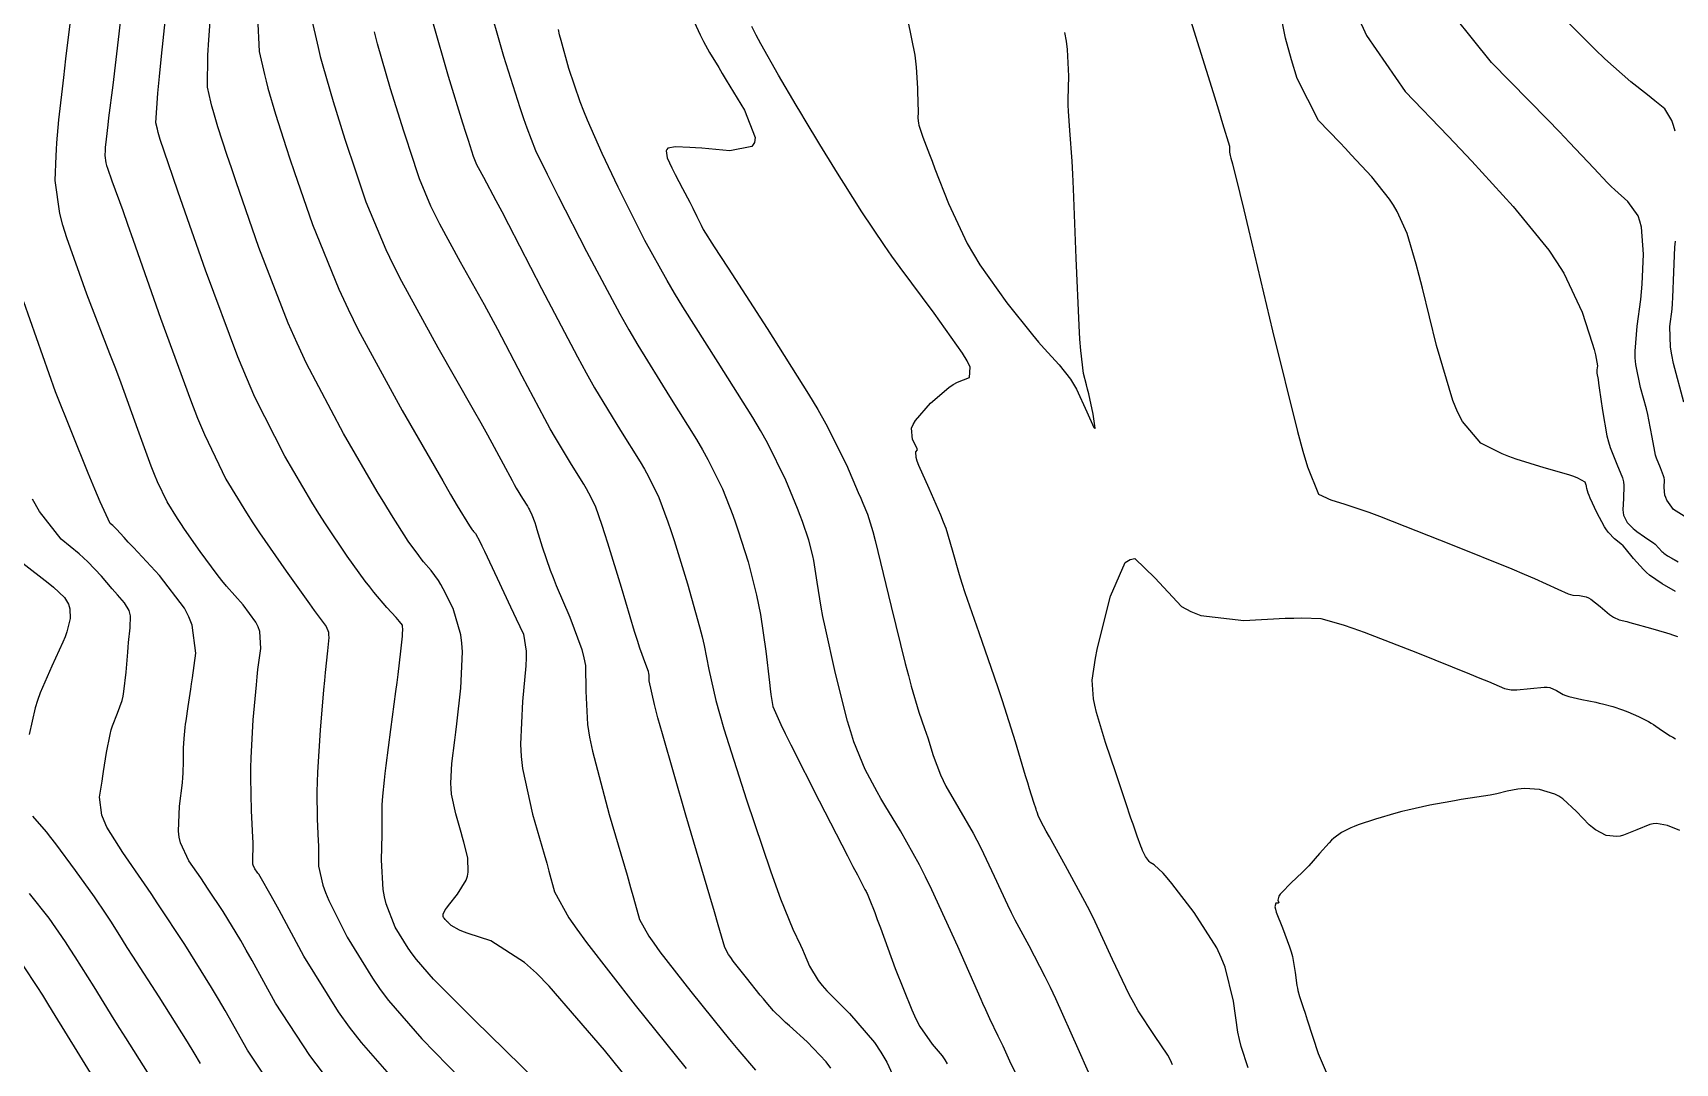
# Model space of a CAD drawing. Header units: metres. Extents: x 837476 to 838477, y 1189012 to 1191014.
# Drawn here: x 837875.4 to 837963.7, y 1189830.8 to 1189886.2 of the extents above; entities that cross this region are included whole.
import ezdxf

# ---------------------------------------------------------------- set-up
doc = ezdxf.new("R2010")
doc.units = ezdxf.units.M
doc.header["$LTSCALE"] = 0.3
doc.layers.add('COTAS 10', color=1, linetype='Continuous')
doc.layers.add('COTAS INT', color=252, linetype='Continuous')

msp = doc.modelspace()

# ---------------------------------------------------------------- linework, layer by layer
at = {"layer": 'COTAS 10'}
for points in [[(837887.45, 1189887.068), (837887.54, 1189885.208), (837887.817, 1189883.97), (837887.908, 1189883.61), (837888.006, 1189883.241), (837888.409, 1189881.846), (837888.984, 1189880.056), (837889.189, 1189879.439), (837889.415, 1189878.769), (837890.398, 1189875.91), (837891.816, 1189872.429), (837892.316, 1189871.366), (837892.863, 1189870.26), (837895.224, 1189865.91), (837897.4, 1189862.144), (837897.829, 1189861.405), (837898.182, 1189860.799), (837898.834, 1189859.711), (837898.981, 1189859.51), (837899.017, 1189859.463), (837899.051, 1189859.42), (837899.156, 1189859.297), (837899.392, 1189858.87), (837899.509, 1189858.636), (837899.648, 1189858.352), (837900.334, 1189856.907), (837901.055, 1189855.366), (837901.216, 1189855.022), (837901.36, 1189854.713), (837901.737, 1189853.893), (837901.891, 1189852.981), (837901.894, 1189852.614), (837901.879, 1189852.197), (837901.683, 1189850.275), (837901.579, 1189847.98), (837901.622, 1189847.327), (837901.697, 1189846.666), (837902.229, 1189844.218), (837902.858, 1189842.06), (837902.994, 1189841.582), (837903.113, 1189841.157), (837903.405, 1189840.052), (837904.183, 1189838.651), (837904.608, 1189838.038), (837905.124, 1189837.328), (837907.747, 1189833.95), (837910.484, 1189830.553)], [(837946.6, 1189887.102), (837947.073, 1189886.063), (837949.142, 1189883.068), (837951.467, 1189880.658), (837952.1, 1189879.988), (837952.729, 1189879.317), (837954.961, 1189876.884), (837956.869, 1189874.528), (837957.292, 1189873.905), (837957.67, 1189873.294), (837958.658, 1189871.198), (837959.206, 1189869.531), (837959.307, 1189869.192), (837959.386, 1189868.907), (837959.488, 1189868.318), (837959.457, 1189868.11), (837959.453, 1189868.065), (837959.451, 1189868.026), (837959.458, 1189867.927), (837959.515, 1189867.58), (837959.544, 1189867.383), (837959.578, 1189867.143), (837959.75, 1189865.913), (837959.997, 1189864.549), (837960.079, 1189864.224), (837960.166, 1189863.922), (837960.532, 1189863.024), (837960.832, 1189862.288), (837960.879, 1189862.088), (837960.91, 1189861.891), (837960.89, 1189861.192), (837960.845, 1189860.576), (837960.86, 1189860.43), (837960.887, 1189860.295), (837961.086, 1189859.896), (837961.398, 1189859.578), (837961.497, 1189859.494), (837961.6, 1189859.411), (837962.02, 1189859.125), (837962.414, 1189858.865), (837962.502, 1189858.798), (837962.581, 1189858.734), (837962.79, 1189858.524), (837962.953, 1189858.342), (837963.002, 1189858.296), (837963.054, 1189858.251), (837963.258, 1189858.108), (837963.477, 1189857.978), (837963.539, 1189857.943), (837963.601, 1189857.909), (837963.829, 1189857.785)], [(837928.361, 1189829.996), (837927.899, 1189830.947), (837927.607, 1189831.596), (837927.536, 1189831.747), (837927.468, 1189831.887), (837927.258, 1189832.288), (837926.814, 1189833.222), (837926.599, 1189833.697), (837926.443, 1189834.047), (837926.344, 1189834.266), (837925.092, 1189837.101), (837923.699, 1189840.153), (837923.356, 1189840.858), (837923.031, 1189841.504), (837922.013, 1189843.329), (837921.176, 1189844.704), (837920.965, 1189845.065), (837920.764, 1189845.417), (837920.116, 1189846.618), (837919.513, 1189848.105), (837919.341, 1189848.638), (837919.166, 1189849.223), (837918.517, 1189851.774), (837917.961, 1189854.288), (837917.846, 1189854.85), (837917.747, 1189855.353), (837917.53, 1189856.686), (837917.395, 1189857.613), (837917.349, 1189857.861), (837917.298, 1189858.104), (837917.08, 1189858.951), (837916.743, 1189859.944), (837916.617, 1189860.28), (837916.477, 1189860.642), (837915.851, 1189862.168), (837914.856, 1189864.173), (837914.483, 1189864.836), (837914.067, 1189865.546), (837912.216, 1189868.501), (837910.317, 1189871.49), (837909.872, 1189872.222), (837909.462, 1189872.911), (837908.274, 1189875.054), (837907.337, 1189876.908), (837907.085, 1189877.415), (837906.837, 1189877.921), (837905.968, 1189879.725), (837905.181, 1189881.514), (837904.983, 1189882.009), (837904.795, 1189882.503), (837904.189, 1189884.29), (837903.763, 1189885.795), (837903.689, 1189886.112), (837903.633, 1189886.386)], [(837890.947, 1189830.36), (837890.266, 1189831.242), (837888.42, 1189834.065), (837887.156, 1189836.362), (837886.842, 1189836.913), (837886.543, 1189837.428), (837885.596, 1189838.979), (837884.799, 1189840.196), (837884.595, 1189840.501), (837884.398, 1189840.791), (837883.748, 1189841.719), (837883.304, 1189842.677), (837883.237, 1189842.986), (837883.194, 1189843.313), (837883.242, 1189844.65), (837883.403, 1189845.908), (837883.432, 1189846.185), (837883.453, 1189846.431), (837883.474, 1189847.06), (837883.463, 1189847.508), (837883.464, 1189847.639), (837883.468, 1189847.774), (837883.497, 1189848.285), (837883.557, 1189848.871), (837883.58, 1189849.053), (837883.605, 1189849.243), (837883.718, 1189849.999), (837883.86, 1189850.931), (837883.902, 1189851.232), (837883.947, 1189851.553), (837884.121, 1189852.865), (837883.934, 1189854.379), (837883.751, 1189854.826), (837883.511, 1189855.286), (837882.169, 1189857.046), (837880.772, 1189858.548), (837880.497, 1189858.845), (837880.271, 1189859.09), (837879.855, 1189859.544), (837879.745, 1189859.662), (837879.71, 1189859.694), (837879.673, 1189859.727), (837879.527, 1189859.847), (837878.98, 1189861.005), (837878.691, 1189861.693), (837878.343, 1189862.541), (837876.589, 1189866.927), (837874.874, 1189871.761)]]:
    msp.add_lwpolyline(points, dxfattribs=at)
at = {"layer": 'COTAS INT'}
for points in [[(837895.662, 1189828.934), (837893.035, 1189831.937), (837892.395, 1189832.768), (837891.793, 1189833.598), (837889.934, 1189836.594), (837888.605, 1189839.053), (837888.337, 1189839.544), (837888.113, 1189839.953), (837887.664, 1189840.747), (837887.507, 1189840.986), (837887.467, 1189841.046), (837887.428, 1189841.103), (837887.3, 1189841.286), (837887.212, 1189841.475), (837887.199, 1189841.535), (837887.191, 1189841.6), (837887.2, 1189841.863), (837887.214, 1189842.427), (837887.208, 1189842.682), (837887.198, 1189842.979), (837887.128, 1189844.405), (837887.082, 1189846.19), (837887.088, 1189846.712), (837887.102, 1189847.248), (837887.22, 1189849.286), (837887.384, 1189851.165), (837887.428, 1189851.6), (837887.471, 1189851.998), (837887.62, 1189853.13), (837887.562, 1189854.031), (837887.475, 1189854.284), (837887.356, 1189854.538), (837886.672, 1189855.469), (837885.778, 1189856.481), (837885.527, 1189856.786), (837885.275, 1189857.102), (837884.355, 1189858.335), (837883.519, 1189859.538), (837883.321, 1189859.835), (837883.137, 1189860.117), (837882.59, 1189861.006), (837882.071, 1189862.082), (837881.904, 1189862.482), (837881.728, 1189862.927), (837881.006, 1189864.901), (837880.107, 1189867.392), (837879.819, 1189868.163), (837879.514, 1189868.968), (837878.272, 1189872.167), (837877.188, 1189875.188), (837876.983, 1189875.881), (837876.82, 1189876.512), (837876.574, 1189878.272), (837876.618, 1189879.596), (837876.637, 1189879.953), (837876.659, 1189880.305), (837876.763, 1189881.54), (837877.025, 1189883.807), (837877.146, 1189884.81), (837877.289, 1189885.975), (837877.981, 1189891.54)], [(837963.676, 1189856.18), (837962.958, 1189856.603), (837962.29, 1189857.073), (837962.121, 1189857.217), (837961.958, 1189857.368), (837961.426, 1189857.964), (837960.972, 1189858.513), (837960.859, 1189858.634), (837960.751, 1189858.742), (837960.407, 1189859.018), (837960.072, 1189859.35), (837959.97, 1189859.493), (837959.865, 1189859.657), (837959.45, 1189860.436), (837959.1, 1189861.197), (837959.034, 1189861.35), (837958.982, 1189861.478), (837958.909, 1189861.732), (837958.905, 1189861.839), (837958.897, 1189861.874), (837958.885, 1189861.911), (837958.816, 1189862.063), (837958.424, 1189862.283), (837958.209, 1189862.363), (837957.948, 1189862.451), (837956.619, 1189862.837), (837955.106, 1189863.307), (837954.729, 1189863.447), (837954.369, 1189863.592), (837953.221, 1189864.154), (837952.228, 1189865.32), (837951.966, 1189865.846), (837951.711, 1189866.461), (837950.835, 1189869.415), (837950.082, 1189872.485), (837949.904, 1189873.173), (837949.738, 1189873.789), (837949.248, 1189875.431), (837948.709, 1189876.616), (837948.513, 1189876.945), (837948.297, 1189877.275), (837947.347, 1189878.47), (837946.251, 1189879.665), (837945.942, 1189879.994), (837945.631, 1189880.323), (837944.49, 1189881.507), (837943.344, 1189883.758), (837943.031, 1189884.76), (837942.719, 1189885.926), (837941.607, 1189891.507)], [(837903.373, 1189828.978), (837899.897, 1189832.367), (837899.149, 1189833.103), (837898.494, 1189833.75), (837896.904, 1189835.353), (837895.992, 1189836.406), (837895.764, 1189836.706), (837895.547, 1189837.01), (837894.854, 1189838.141), (837894.362, 1189839.396), (837894.271, 1189839.778), (837894.201, 1189840.176), (837894.111, 1189841.74), (837894.14, 1189843.128), (837894.145, 1189843.415), (837894.147, 1189843.66), (837894.143, 1189844.195), (837894.139, 1189844.505), (837894.142, 1189844.608), (837894.147, 1189844.719), (837894.177, 1189845.184), (837894.269, 1189846.048), (837894.313, 1189846.411), (837894.365, 1189846.827), (837894.617, 1189848.776), (837894.884, 1189850.818), (837894.945, 1189851.293), (837895, 1189851.729), (837895.151, 1189852.976), (837895.233, 1189853.793), (837895.244, 1189853.957), (837895.251, 1189854.095), (837895.235, 1189854.371), (837895.078, 1189854.58), (837894.996, 1189854.676), (837894.897, 1189854.789), (837894.4, 1189855.335), (837893.704, 1189856.154), (837893.479, 1189856.44), (837893.24, 1189856.751), (837892.263, 1189858.085), (837891.098, 1189859.821), (837890.742, 1189860.386), (837890.371, 1189860.986), (837888.907, 1189863.458), (837887.304, 1189866.639), (837886.845, 1189867.687), (837886.379, 1189868.807), (837884.64, 1189873.458), (837883.183, 1189877.653), (837882.895, 1189878.486), (837882.657, 1189879.177), (837882.214, 1189880.486), (837882.108, 1189880.854), (837882.083, 1189880.951), (837882.059, 1189881.046), (837881.986, 1189881.372), (837882.085, 1189882.97), (837882.17, 1189883.867), (837882.28, 1189884.961), (837882.882, 1189890.555)], [(837964.282, 1189860.144), (837963.571, 1189860.591), (837963.215, 1189861.105), (837963.153, 1189861.237), (837963.107, 1189861.364), (837963.074, 1189861.786), (837963.086, 1189862.186), (837963.068, 1189862.299), (837963.041, 1189862.413), (837962.869, 1189862.834), (837962.66, 1189863.347), (837962.61, 1189863.52), (837962.564, 1189863.706), (837962.422, 1189864.485), (837962.253, 1189865.42), (837962.189, 1189865.704), (837962.117, 1189865.998), (837961.794, 1189867.148), (837961.541, 1189868.397), (837961.513, 1189868.753), (837961.504, 1189869.113), (837961.623, 1189870.451), (837961.82, 1189871.876), (837961.86, 1189872.29), (837961.893, 1189872.714), (837961.961, 1189874.317), (837961.848, 1189875.764), (837961.768, 1189876.088), (837961.666, 1189876.38), (837961.121, 1189877.158), (837960.423, 1189877.774), (837960.226, 1189877.963), (837960.026, 1189878.16), (837959.289, 1189878.939), (837957.99, 1189880.317), (837957.436, 1189880.892), (837956.798, 1189881.551), (837953.795, 1189884.629), (837950.801, 1189888.368)], [(837963.664, 1189880.929), (837963.579, 1189881.236), (837963.487, 1189881.502), (837963.103, 1189882.122), (837962.563, 1189882.563), (837962.374, 1189882.715), (837962.168, 1189882.881), (837961.279, 1189883.59), (837959.889, 1189884.826), (837959.367, 1189885.324), (837958.786, 1189885.889), (837956.19, 1189888.493)], [(837899.755, 1189888.165), (837900.675, 1189884.967), (837901.546, 1189882.204), (837901.741, 1189881.616), (837901.916, 1189881.103), (837902.384, 1189879.89), (837903.011, 1189878.623), (837903.287, 1189878.076), (837903.608, 1189877.445), (837905.135, 1189874.459), (837906.923, 1189871.111), (837907.407, 1189870.252), (837907.888, 1189869.422), (837909.586, 1189866.671), (837911.039, 1189864.352), (837911.365, 1189863.795), (837911.657, 1189863.274), (837912.438, 1189861.702), (837912.993, 1189860.289), (837913.144, 1189859.87), (837913.292, 1189859.439), (837913.818, 1189857.78), (837914.278, 1189855.986), (837914.386, 1189855.47), (837914.485, 1189854.946), (837914.77, 1189852.983), (837914.968, 1189851.3), (837915.012, 1189850.952), (837915.051, 1189850.656), (837915.154, 1189850.012), (837915.579, 1189849.046), (837915.822, 1189848.546), (837916.119, 1189847.946), (837917.645, 1189844.942), (837919.166, 1189841.984), (837919.46, 1189841.413), (837919.699, 1189840.95), (837920.105, 1189840.174), (837920.169, 1189840.054), (837920.192, 1189840.006), (837920.218, 1189839.95), (837920.334, 1189839.692), (837920.629, 1189838.932), (837920.768, 1189838.559), (837920.932, 1189838.116), (837921.73, 1189835.93), (837922.618, 1189833.696), (837922.839, 1189833.223), (837923.048, 1189832.813), (837923.711, 1189831.855), (837924.259, 1189831.221), (837924.395, 1189831.015), (837924.525, 1189830.796)], [(837922.22, 1189887.821), (837922.779, 1189885.02), (837922.823, 1189884.694), (837922.86, 1189884.372), (837922.934, 1189883.245), (837922.953, 1189882.327), (837922.956, 1189882.137), (837922.957, 1189881.975), (837922.949, 1189881.621), (837922.981, 1189881.36), (837923.006, 1189881.257), (837923.039, 1189881.14), (837923.218, 1189880.608), (837923.569, 1189879.684), (837923.709, 1189879.32), (837923.869, 1189878.91), (837924.603, 1189877.041), (837925.604, 1189874.9), (837925.931, 1189874.319), (837926.281, 1189873.743), (837927.723, 1189871.706), (837929.12, 1189869.974), (837929.44, 1189869.591), (837929.732, 1189869.249), (837930.543, 1189868.362), (837931.15, 1189867.602), (837931.313, 1189867.34), (837931.472, 1189867.056), (837932.029, 1189865.846), (837932.411, 1189865.001), (837932.461, 1189864.948), (837932.487, 1189864.973), (837932.379, 1189865.717), (837932.136, 1189866.818), (837932.077, 1189867.067), (837932.021, 1189867.293), (837931.851, 1189867.91), (837931.702, 1189869.142), (837931.66, 1189869.755), (837931.618, 1189870.486), (837931.465, 1189874.109), (837931.318, 1189877.833), (837931.28, 1189878.627), (837931.243, 1189879.319), (837931.118, 1189880.965), (837931.038, 1189882.008), (837931.029, 1189882.319), (837931.025, 1189882.64), (837931.06, 1189883.884), (837930.997, 1189885.323), (837930.932, 1189885.767), (837930.846, 1189886.232)], [(837937.317, 1189887.811), (837938.818, 1189883.001), (837939.104, 1189882.079), (837939.334, 1189881.336), (837939.698, 1189880.131), (837939.697, 1189880.089), (837939.697, 1189880.068), (837939.7, 1189880.033), (837939.704, 1189879.977), (837939.705, 1189879.954), (837939.706, 1189879.927), (837939.711, 1189879.801), (837939.737, 1189879.614), (837939.752, 1189879.548), (837939.769, 1189879.477), (837939.859, 1189879.169), (837940.258, 1189877.583), (837940.471, 1189876.705), (837940.727, 1189875.638), (837942.023, 1189870.198), (837943.366, 1189864.787), (837943.653, 1189863.737), (837943.902, 1189862.881), (837944.494, 1189861.412), (837944.917, 1189861.213), (837945.059, 1189861.158), (837945.212, 1189861.103), (837945.857, 1189860.908), (837947.185, 1189860.452), (837947.768, 1189860.232), (837948.445, 1189859.972), (837951.67, 1189858.698), (837954.874, 1189857.397), (837955.538, 1189857.121), (837956.105, 1189856.881), (837957.349, 1189856.318), (837957.902, 1189856.066), (837958.034, 1189856.022), (837958.157, 1189855.989), (837958.525, 1189855.965), (837958.882, 1189855.904), (837958.998, 1189855.849), (837959.122, 1189855.777), (837959.63, 1189855.377), (837960.126, 1189854.958), (837960.242, 1189854.874), (837960.348, 1189854.804), (837960.655, 1189854.667), (837961.061, 1189854.57), (837961.231, 1189854.524), (837961.424, 1189854.471), (837962.329, 1189854.214), (837963.201, 1189853.958), (837963.374, 1189853.906), (837963.518, 1189853.862), (837963.792, 1189853.771)], [(837880.104, 1189887.15), (837879.99, 1189886.165), (837879.658, 1189883.406), (837879.438, 1189881.639), (837879.394, 1189881.278), (837879.356, 1189880.974), (837879.282, 1189880.342), (837879.259, 1189880.068), (837879.254, 1189879.99), (837879.25, 1189879.91), (837879.24, 1189879.617), (837879.295, 1189879.226), (837879.331, 1189879.087), (837879.376, 1189878.933), (837879.617, 1189878.263), (837880.2, 1189876.668), (837880.462, 1189875.931), (837880.767, 1189875.067), (837882.232, 1189870.878), (837883.834, 1189866.496), (837884.227, 1189865.509), (837884.597, 1189864.621), (837885.749, 1189862.232), (837886.856, 1189860.408), (837887.198, 1189859.876), (837887.556, 1189859.332), (837888.977, 1189857.272), (837890.234, 1189855.517), (837890.489, 1189855.166), (837890.703, 1189854.874), (837891.139, 1189854.307), (837891.255, 1189853.994), (837891.267, 1189853.862), (837891.271, 1189853.71), (837891.215, 1189852.997), (837891.087, 1189851.832), (837891.045, 1189851.395), (837891.001, 1189850.908), (837890.818, 1189848.738), (837890.672, 1189846.485), (837890.65, 1189845.947), (837890.637, 1189845.446), (837890.656, 1189843.944), (837890.71, 1189842.79), (837890.719, 1189842.508), (837890.726, 1189842.243), (837890.726, 1189841.421), (837890.951, 1189840.402), (837891.099, 1189840.012), (837891.284, 1189839.576), (837892.262, 1189837.613), (837893.621, 1189835.395), (837894.047, 1189834.798), (837894.493, 1189834.209), (837896.283, 1189832.143), (837898.379, 1189829.993)], [(837880.104, 1189887.15), (837879.99, 1189886.165), (837879.658, 1189883.406), (837879.438, 1189881.639), (837879.394, 1189881.278), (837879.356, 1189880.974), (837879.282, 1189880.342), (837879.259, 1189880.068), (837879.254, 1189879.99), (837879.25, 1189879.91), (837879.24, 1189879.617), (837879.295, 1189879.226), (837879.331, 1189879.087), (837879.376, 1189878.933), (837879.617, 1189878.263), (837880.2, 1189876.668), (837880.462, 1189875.931), (837880.767, 1189875.067), (837882.232, 1189870.878), (837883.834, 1189866.496), (837884.227, 1189865.509), (837884.597, 1189864.621), (837885.749, 1189862.232), (837886.856, 1189860.408), (837887.198, 1189859.876), (837887.556, 1189859.332), (837888.977, 1189857.272), (837890.234, 1189855.517), (837890.489, 1189855.166), (837890.703, 1189854.874), (837891.139, 1189854.307), (837891.255, 1189853.994), (837891.267, 1189853.862), (837891.271, 1189853.71), (837891.215, 1189852.997), (837891.087, 1189851.832), (837891.045, 1189851.395), (837891.001, 1189850.908), (837890.818, 1189848.738), (837890.672, 1189846.485), (837890.65, 1189845.947), (837890.637, 1189845.446), (837890.656, 1189843.944), (837890.71, 1189842.79), (837890.719, 1189842.508), (837890.726, 1189842.243), (837890.726, 1189841.421), (837890.951, 1189840.402), (837891.099, 1189840.012), (837891.284, 1189839.576), (837892.262, 1189837.613), (837893.621, 1189835.395), (837894.047, 1189834.798), (837894.493, 1189834.209), (837896.283, 1189832.143), (837898.379, 1189829.993)], [(837908.853, 1189828.108), (837906.102, 1189831.534), (837903.131, 1189834.973), (837902.439, 1189835.666), (837901.804, 1189836.248), (837899.983, 1189837.415), (837898.774, 1189837.806), (837898.524, 1189837.899), (837898.311, 1189837.985), (837897.852, 1189838.241), (837897.669, 1189838.419), (837897.631, 1189838.456), (837897.598, 1189838.488), (837897.525, 1189838.562), (837897.49, 1189838.602), (837897.481, 1189838.614), (837897.473, 1189838.625), (837897.446, 1189838.669), (837897.428, 1189838.724), (837897.424, 1189838.743), (837897.422, 1189838.763), (837897.419, 1189838.851), (837897.541, 1189839.075), (837897.617, 1189839.181), (837897.711, 1189839.307), (837898.205, 1189839.923), (837898.661, 1189840.674), (837898.732, 1189840.885), (837898.779, 1189841.098), (837898.746, 1189841.878), (837898.532, 1189842.721), (837898.464, 1189842.973), (837898.392, 1189843.233), (837898.103, 1189844.242), (837897.879, 1189845.302), (837897.849, 1189845.595), (837897.833, 1189845.888), (837897.888, 1189846.942), (837898.052, 1189848.204), (837898.104, 1189848.627), (837898.16, 1189849.082), (837898.384, 1189850.993), (837898.467, 1189852.938), (837898.433, 1189853.415), (837898.374, 1189853.865), (837897.959, 1189855.268), (837897.427, 1189856.329), (837897.296, 1189856.564), (837897.171, 1189856.773), (837896.778, 1189857.316), (837896.377, 1189857.787), (837896.248, 1189857.951), (837896.111, 1189858.13), (837895.548, 1189858.898), (837894.64, 1189860.31), (837894.285, 1189860.896), (837893.885, 1189861.565), (837892.066, 1189864.684), (837890.083, 1189868.45), (837889.58, 1189869.526), (837889.097, 1189870.618), (837887.519, 1189874.684), (837886.299, 1189878.211), (837886.042, 1189878.963), (837885.821, 1189879.617), (837885.312, 1189881.166), (837885.057, 1189882.047), (837884.996, 1189882.28), (837884.938, 1189882.508), (837884.763, 1189883.29), (837884.768, 1189885.019), (837884.824, 1189885.844), (837884.903, 1189886.82)], [(837890.317, 1189887.126), (837890.697, 1189885.432), (837890.821, 1189884.939), (837890.954, 1189884.435), (837891.506, 1189882.526), (837892.147, 1189880.496), (837892.336, 1189879.916), (837892.531, 1189879.327), (837893.277, 1189877.137), (837894.344, 1189874.571), (837894.74, 1189873.746), (837895.181, 1189872.872), (837897.137, 1189869.301), (837899.041, 1189865.972), (837899.449, 1189865.251), (837899.805, 1189864.616), (837900.66, 1189863.044), (837901.133, 1189862.146), (837901.249, 1189861.935), (837901.358, 1189861.742), (837901.696, 1189861.18), (837901.953, 1189860.77), (837902.011, 1189860.671), (837902.063, 1189860.579), (837902.201, 1189860.301), (837902.346, 1189859.895), (837902.402, 1189859.722), (837902.464, 1189859.523), (837902.748, 1189858.586), (837903.178, 1189857.333), (837903.332, 1189856.935), (837903.502, 1189856.514), (837904.243, 1189854.807), (837904.885, 1189853.07), (837904.993, 1189852.63), (837905.07, 1189852.207), (837905.095, 1189850.829), (837905.183, 1189849.043), (837905.299, 1189848.364), (837905.456, 1189847.604), (837906.355, 1189844.194), (837907.311, 1189840.936), (837907.503, 1189840.273), (837907.665, 1189839.713), (837907.986, 1189838.553), (837908.479, 1189837.665), (837908.748, 1189837.277), (837909.075, 1189836.827), (837910.737, 1189834.686), (837912.509, 1189832.491), (837912.906, 1189832.007), (837913.263, 1189831.576), (837914.21, 1189830.466)], [(837896.852, 1189886.823), (837897.7, 1189883.886), (837898.473, 1189881.375), (837898.63, 1189880.869), (837898.763, 1189880.444), (837899.035, 1189879.589), (837899.188, 1189879.221), (837899.245, 1189879.103), (837899.309, 1189878.977), (837899.589, 1189878.465), (837900.263, 1189877.208), (837900.573, 1189876.613), (837900.938, 1189875.91), (837902.705, 1189872.482), (837904.645, 1189868.799), (837905.12, 1189867.937), (837905.567, 1189867.143), (837906.956, 1189864.841), (837908.01, 1189863.158), (837908.247, 1189862.754), (837908.459, 1189862.376), (837909.026, 1189861.235), (837909.51, 1189859.937), (837909.67, 1189859.461), (837909.841, 1189858.934), (837910.556, 1189856.608), (837911.212, 1189854.283), (837911.347, 1189853.757), (837911.461, 1189853.281), (837911.703, 1189851.988), (837912.082, 1189850.329), (837912.282, 1189849.623), (837912.523, 1189848.81), (837913.74, 1189844.985), (837915.026, 1189841.167), (837915.311, 1189840.359), (837915.565, 1189839.66), (837916.228, 1189838.034), (837916.645, 1189837.169), (837916.745, 1189836.949), (837916.837, 1189836.738), (837917.114, 1189836.047), (837917.585, 1189835.271), (837917.8, 1189835.007), (837918.053, 1189834.721), (837919.272, 1189833.509), (837920.625, 1189831.944), (837920.962, 1189831.435), (837921.283, 1189830.893), (837922.306, 1189828.663)], [(837910.929, 1189886.81), (837911.249, 1189886.107), (837911.338, 1189885.925), (837911.428, 1189885.748), (837911.754, 1189885.156), (837912.24, 1189884.343), (837912.431, 1189884.027), (837912.646, 1189883.671), (837913.625, 1189882.058), (837914.197, 1189880.586), (837914.156, 1189880.319), (837914.028, 1189880.113), (837912.846, 1189879.879), (837911.333, 1189880.012), (837910.997, 1189880.037), (837910.696, 1189880.059), (837909.909, 1189880.096), (837909.504, 1189880.009), (837909.445, 1189879.952), (837909.408, 1189879.881), (837909.466, 1189879.503), (837909.72, 1189878.962), (837909.806, 1189878.788), (837909.9, 1189878.603), (837910.297, 1189877.846), (837910.686, 1189877.113), (837910.774, 1189876.943), (837910.854, 1189876.788), (837911.073, 1189876.347), (837911.225, 1189876.029), (837911.262, 1189875.951), (837911.299, 1189875.878), (837911.413, 1189875.649), (837912.002, 1189874.711), (837912.337, 1189874.191), (837912.746, 1189873.558), (837914.846, 1189870.332), (837917.072, 1189866.796), (837917.562, 1189865.968), (837917.997, 1189865.205), (837919.109, 1189862.998), (837919.743, 1189861.51), (837919.875, 1189861.2), (837919.99, 1189860.936), (837920.249, 1189860.352), (837920.528, 1189859.412), (837920.655, 1189858.923), (837920.804, 1189858.335), (837921.52, 1189855.385), (837922.268, 1189852.324), (837922.438, 1189851.667), (837922.59, 1189851.092), (837923.005, 1189849.7), (837923.31, 1189848.823), (837923.393, 1189848.572), (837923.476, 1189848.317), (837923.771, 1189847.368), (837924.161, 1189846.341), (837924.303, 1189846.037), (837924.46, 1189845.725), (837925.15, 1189844.526), (837925.92, 1189843.206), (837926.127, 1189842.817), (837926.331, 1189842.418), (837927.048, 1189840.891), (837927.759, 1189839.349), (837927.96, 1189838.94), (837928.162, 1189838.54), (837928.909, 1189837.158), (837929.776, 1189835.502), (837930.054, 1189834.927), (837930.349, 1189834.302), (837931.553, 1189831.627), (837932.66, 1189829.123)], [(837936.646, 1189830.742), (837936.527, 1189830.996), (837936.384, 1189831.261), (837935.672, 1189832.321), (837934.798, 1189833.641), (837934.554, 1189834.07), (837934.309, 1189834.528), (837933.413, 1189836.41), (837932.478, 1189838.438), (837932.207, 1189838.986), (837931.931, 1189839.529), (837930.893, 1189841.444), (837930.019, 1189842.993), (837929.846, 1189843.306), (837929.704, 1189843.568), (837929.44, 1189844.093), (837929.361, 1189844.327), (837929.335, 1189844.405), (837929.307, 1189844.49), (837929.188, 1189844.842), (837928.955, 1189845.579), (837928.855, 1189845.906), (837928.739, 1189846.286), (837928.189, 1189848.102), (837927.494, 1189850.316), (837927.286, 1189850.947), (837927.072, 1189851.586), (837926.244, 1189853.958), (837925.494, 1189856.114), (837925.329, 1189856.617), (837925.183, 1189857.08), (837924.809, 1189858.41), (837924.462, 1189859.566), (837924.334, 1189859.919), (837924.191, 1189860.286), (837923.556, 1189861.729), (837923.004, 1189862.964), (837922.913, 1189863.2), (837922.85, 1189863.391), (837922.845, 1189863.695), (837922.92, 1189863.797), (837922.907, 1189863.861), (837922.879, 1189863.939), (837922.654, 1189864.349), (837922.609, 1189864.959), (837922.694, 1189865.163), (837922.821, 1189865.383), (837923.635, 1189866.308), (837924.618, 1189867.144), (837924.852, 1189867.308), (837925.07, 1189867.443), (837925.719, 1189867.686), (837925.759, 1189868.248), (837925.592, 1189868.584), (837925.348, 1189868.999), (837923.825, 1189871.146), (837921.995, 1189873.598), (837921.557, 1189874.204), (837921.15, 1189874.78), (837919.93, 1189876.595), (837918.963, 1189878.129), (837918.714, 1189878.526), (837918.475, 1189878.912), (837917.68, 1189880.205), (837916.888, 1189881.516), (837916.651, 1189881.913), (837916.406, 1189882.325), (837915.453, 1189883.932), (837914.504, 1189885.629), (837914.261, 1189886.096), (837914.027, 1189886.562)], [(837918.261, 1189830.571), (837918.019, 1189830.906), (837917.002, 1189831.985), (837916.038, 1189832.833), (837915.829, 1189833.023), (837915.645, 1189833.192), (837915.193, 1189833.642), (837914.793, 1189834.11), (837914.643, 1189834.292), (837914.475, 1189834.496), (837913.727, 1189835.422), (837913.026, 1189836.326), (837912.888, 1189836.516), (837912.774, 1189836.68), (837912.566, 1189837.054), (837912.216, 1189838.27), (837912.013, 1189838.964), (837911.764, 1189839.813), (837910.481, 1189844.17), (837909.215, 1189848.542), (837908.976, 1189849.4), (837908.787, 1189850.106), (837908.507, 1189851.382), (837908.502, 1189851.688), (837908.485, 1189851.782), (837908.461, 1189851.879), (837908.318, 1189852.265), (837908.004, 1189853.148), (837907.872, 1189853.559), (837907.72, 1189854.043), (837907.009, 1189856.395), (837906.285, 1189858.783), (837906.125, 1189859.291), (837905.982, 1189859.731), (837905.613, 1189860.768), (837905.261, 1189861.478), (837905.129, 1189861.713), (837904.982, 1189861.964), (837904.326, 1189863.011), (837903.462, 1189864.442), (837903.184, 1189864.936), (837902.889, 1189865.473), (837901.682, 1189867.763), (837900.372, 1189870.263), (837900.011, 1189870.932), (837899.652, 1189871.59), (837898.363, 1189873.883), (837897.245, 1189875.925), (837896.993, 1189876.424), (837896.766, 1189876.896), (837896.156, 1189878.363), (837895.647, 1189879.886), (837895.483, 1189880.392), (837895.31, 1189880.936), (837894.603, 1189883.206), (837893.903, 1189885.629), (837893.734, 1189886.269)], [(837964.13, 1189866.369), (837963.574, 1189868.437), (837963.479, 1189868.9), (837963.411, 1189869.317), (837963.382, 1189870.426), (837963.499, 1189871.361), (837963.523, 1189871.667), (837963.544, 1189871.994), (837963.59, 1189873.345), (837963.653, 1189874.696), (837963.684, 1189875.023)], [(837888.458, 1189829.181), (837886.905, 1189831.535), (837885.706, 1189833.672), (837885.346, 1189834.283), (837884.974, 1189834.902), (837883.529, 1189837.211), (837882.092, 1189839.407), (837881.724, 1189839.955), (837881.369, 1189840.478), (837880.197, 1189842.153), (837879.346, 1189843.525), (837879.194, 1189843.858), (837879.077, 1189844.17), (837878.958, 1189845.126), (837879.084, 1189845.995), (837879.123, 1189846.253), (837879.163, 1189846.518), (837879.322, 1189847.537), (837879.515, 1189848.509), (837879.576, 1189848.744), (837879.642, 1189848.965), (837879.91, 1189849.64), (837880.16, 1189850.333), (837880.214, 1189850.565), (837880.262, 1189850.814), (837880.383, 1189851.858), (837880.464, 1189852.927), (837880.488, 1189853.192), (837880.511, 1189853.443), (837880.6, 1189854.237), (837880.609, 1189854.872), (837880.583, 1189855.023), (837880.544, 1189855.164), (837880.299, 1189855.584), (837879.91, 1189856.015), (837879.78, 1189856.164), (837879.639, 1189856.325), (837879.052, 1189857.01), (837878.326, 1189857.781), (837878.098, 1189857.996), (837877.858, 1189858.211), (837876.897, 1189858.995), (837875.724, 1189860.484), (837875.352, 1189861.144)], [(837874.267, 1189858.143), (837875.862, 1189856.909), (837876.19, 1189856.646), (837876.469, 1189856.416), (837877.066, 1189855.869), (837877.282, 1189855.498), (837877.319, 1189855.38), (837877.348, 1189855.254), (837877.371, 1189854.744), (837877.198, 1189854.013), (837877.102, 1189853.749), (837876.985, 1189853.458), (837876.39, 1189852.181), (837875.759, 1189850.735), (837875.619, 1189850.336), (837875.494, 1189849.938), (837875.17, 1189848.508)], [(837940.708, 1189830.591), (837940.329, 1189831.728), (837940.239, 1189832.102), (837940.157, 1189832.502), (837939.915, 1189834.161), (837939.473, 1189836.003), (837939.263, 1189836.519), (837939.016, 1189837.037), (837937.809, 1189838.93), (837936.596, 1189840.485), (837936.344, 1189840.791), (837936.129, 1189841.042), (837935.657, 1189841.497), (837935.443, 1189841.627), (837935.39, 1189841.673), (837935.34, 1189841.724), (837935.185, 1189841.941), (837935.033, 1189842.26), (837934.986, 1189842.373), (837934.937, 1189842.498), (837934.739, 1189843.042), (837934.518, 1189843.683), (837934.454, 1189843.869), (837934.389, 1189844.059), (837934.145, 1189844.778), (837933.823, 1189845.733), (837933.708, 1189846.073), (837933.583, 1189846.446), (837933.039, 1189848.062), (837932.555, 1189849.691), (837932.467, 1189850.071), (837932.398, 1189850.421), (837932.318, 1189851.426), (837932.499, 1189852.606), (837932.595, 1189853.066), (837932.711, 1189853.583), (837933.299, 1189855.93), (837934.102, 1189857.738), (837934.354, 1189857.916), (837934.619, 1189857.953), (837935.686, 1189856.922), (837937.12, 1189855.388), (837937.618, 1189855.108), (837938.158, 1189854.892), (837940.472, 1189854.636), (837942.689, 1189854.746), (837943.168, 1189854.76), (837943.588, 1189854.767), (837944.621, 1189854.734), (837945.814, 1189854.402), (837946.336, 1189854.221), (837946.941, 1189854.001), (837949.816, 1189852.883), (837952.61, 1189851.757), (837953.164, 1189851.531), (837953.623, 1189851.342), (837954.484, 1189850.972), (837954.843, 1189850.896), (837954.985, 1189850.893), (837955.146, 1189850.898), (837955.879, 1189850.982), (837956.614, 1189851.046), (837956.776, 1189851.039), (837956.919, 1189851.021), (837957.285, 1189850.866), (837957.643, 1189850.654), (837957.782, 1189850.601), (837957.938, 1189850.549), (837958.644, 1189850.382), (837959.398, 1189850.23), (837959.585, 1189850.189), (837959.761, 1189850.148), (837960.319, 1189850.003), (837960.829, 1189849.834), (837960.976, 1189849.779), (837961.125, 1189849.719), (837961.686, 1189849.471), (837962.228, 1189849.192), (837962.365, 1189849.113), (837962.498, 1189849.033), (837962.931, 1189848.736), (837963.388, 1189848.436), (837963.535, 1189848.354), (837963.69, 1189848.272)], [(837963.906, 1189843.341), (837963.245, 1189843.612), (837962.665, 1189843.713), (837962.489, 1189843.697), (837962.307, 1189843.662), (837961.595, 1189843.379), (837960.883, 1189843.085), (837960.701, 1189843.044), (837960.526, 1189843.02), (837959.948, 1189843.077), (837959.379, 1189843.376), (837959.21, 1189843.505), (837959.036, 1189843.653), (837958.363, 1189844.355), (837957.628, 1189845.043), (837957.413, 1189845.183), (837957.195, 1189845.301), (837956.366, 1189845.543), (837955.578, 1189845.59), (837955.384, 1189845.585), (837955.201, 1189845.571), (837954.628, 1189845.457), (837954.073, 1189845.306), (837953.901, 1189845.268), (837953.721, 1189845.233), (837953.005, 1189845.124), (837952.149, 1189844.999), (837951.881, 1189844.955), (837951.6, 1189844.906), (837950.471, 1189844.694), (837949.283, 1189844.435), (837948.964, 1189844.356), (837948.649, 1189844.275), (837947.549, 1189843.955), (837946.615, 1189843.64), (837946.406, 1189843.561), (837946.218, 1189843.486), (837945.716, 1189843.242), (837945.315, 1189842.934), (837945.19, 1189842.817), (837945.06, 1189842.686), (837944.539, 1189842.102), (837943.964, 1189841.448), (837943.799, 1189841.274), (837943.632, 1189841.103), (837943.007, 1189840.508), (837942.511, 1189840.017), (837942.424, 1189839.91), (837942.36, 1189839.817), (837942.309, 1189839.588), (837942.349, 1189839.477), (837942.341, 1189839.458), (837942.325, 1189839.444), (837942.199, 1189839.434), (837942.144, 1189839.245), (837942.173, 1189839.117), (837942.22, 1189838.957), (837942.55, 1189838.104), (837942.932, 1189837.089), (837943.013, 1189836.825), (837943.082, 1189836.569), (837943.242, 1189835.707), (837943.329, 1189835.016), (837943.352, 1189834.867), (837943.376, 1189834.737), (837943.462, 1189834.422), (837943.667, 1189833.833), (837943.767, 1189833.53), (837943.885, 1189833.166), (837944.467, 1189831.347), (837945.412, 1189829.138)], [(837875.346, 1189844.104), (837876.08, 1189843.261), (837876.321, 1189842.959), (837876.579, 1189842.628), (837877.649, 1189841.187), (837878.661, 1189839.767), (837878.883, 1189839.449), (837879.079, 1189839.164), (837879.577, 1189838.406), (837880.171, 1189837.46), (837880.428, 1189837.056), (837880.726, 1189836.591), (837882.137, 1189834.396), (837883.654, 1189831.989), (837884.019, 1189831.39), (837884.36, 1189830.821)], [(837881.537, 1189830.352), (837880.363, 1189832.192), (837880.048, 1189832.692), (837879.738, 1189833.187), (837878.656, 1189834.942), (837877.646, 1189836.558), (837877.381, 1189836.966), (837877.123, 1189837.357), (837876.244, 1189838.628), (837875.189, 1189839.959)], [(837874.84, 1189836.068), (837875.584, 1189834.947), (837875.879, 1189834.483), (837876.212, 1189833.952), (837876.555, 1189833.396), (837877.735, 1189831.477), (837879.305, 1189828.914)]]:
    msp.add_lwpolyline(points, dxfattribs=at)

doc.saveas('drawing.dxf')
